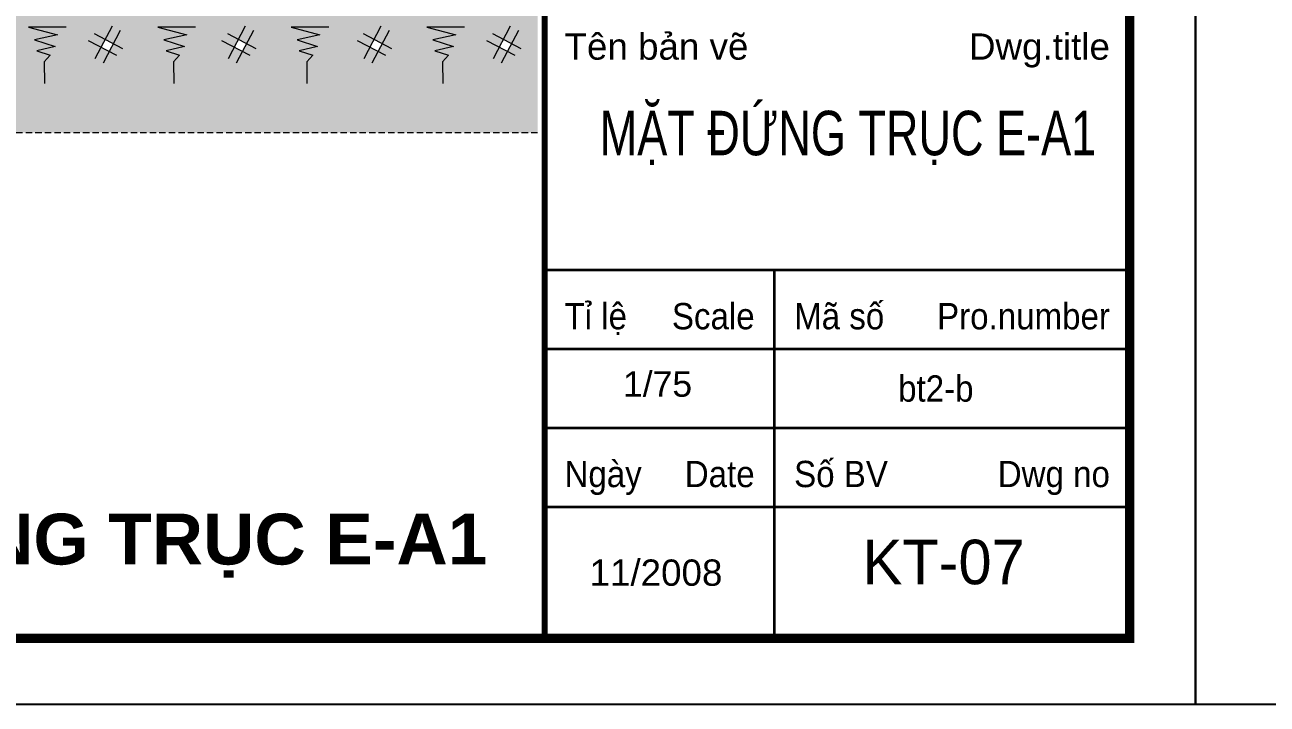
# Model space of a CAD drawing. Header units: millimetres. Extents: x -229618 to 2906, y -178063 to 96806.
# Drawn here: x -193018 to -185690, y -155647 to -151638 of the extents above; entities that cross this region are included whole.
import ezdxf
from ezdxf.enums import TextEntityAlignment as Align

# ---------------------------------------------------------------- set-up
doc = ezdxf.new("R2010")
doc.units = ezdxf.units.MM
doc.header["$LTSCALE"] = 200
doc.header["$MEASUREMENT"] = 0
doc.linetypes.add('DASHED2', pattern=[0.375, 0.25, -0.125])
doc.layers.get('DEFPOINTS').update_dxf_attribs({"linetype": 'CONTINUOUS'})
doc.layers.add('hatch', color=250, linetype='CONTINUOUS', lineweight=5)
doc.layers.add('nho', color=252, linetype='CONTINUOUS', lineweight=15)
doc.layers.add('in', color=203, linetype='CONTINUOUS', lineweight=5, plot=False)
doc.layers.add('KHUNGTEN', color=7, linetype='CONTINUOUS')
doc.layers.add('TEXT', color=33, linetype='CONTINUOUS')
doc.styles.add('Aria H B iso', font='Vharialb_0.ttf')
doc.styles.add('Arial iso', font='vnarial_0.ttf')
doc.styles.add('TEXT1', font='Vhavan_0.ttf', dxfattribs={"height": 200})

# ---------------------------------------------------------------- blocks, each defined once
blk = doc.blocks.new('KhungA3')
at = {"layer": 'DEFPOINTS', "color": 8}
blk.add_lwpolyline([(-3.738, 3.813), (416.305, 3.813), (416.305, 300.813), (-3.738, 300.813)], close=True, dxfattribs=at)
at = {"layer": 'KHUNGTEN', "color": 4}
for points, const_width in [([(7.542, 8.987), (411.131, 8.987), (411.131, 295.639), (7.542, 295.639)], 0.724), ([(365.131, 295.639), (411.131, 295.639), (411.131, 8.987), (365.131, 8.987)], 0.466)]:
    blk.add_lwpolyline(points, close=True, dxfattribs=dict(at, const_width=const_width))
at = {"layer": 'KHUNGTEN', "color": 8, "const_width": 0.207}
for points in [[(365.131, 37.963), (411.131, 37.963)], [(383.19, 37.963), (383.19, 8.987)], [(365.131, 31.754), (411.131, 31.754)], [(365.131, 25.545), (411.131, 25.545)], [(365.131, 19.336), (411.131, 19.336)]]:
    blk.add_lwpolyline(points, dxfattribs=at)
at = {"layer": 'KHUNGTEN', "color": 8, "style": 'Arial iso'}
for s, width, p in [('Tªn b¶n vÏ', 1, (366.683, 54.521)), ('TØ lÖ', 0.9, (366.683, 33.306)), ('M· sè', 0.9, (384.743, 33.306)), ('bt2-b   ', 0.9, (392.92, 27.615)), ('Ngµy', 0.9, (366.683, 20.888)), ('Sè BV', 0.9, (384.743, 20.888))]:
    blk.add_text(s, height=2.0697, dxfattribs=dict(at, width=width)).set_placement(p)
for s, width, p in [('Dwg.title', 1, (409.579, 54.521)), ('Scale', 0.9, (381.638, 33.306)), ('Pro.number', 0.9, (409.579, 33.306)), ('Date', 0.9, (381.638, 20.888)), ('Dwg no', 0.9, (409.579, 20.888))]:
    blk.add_text(s, height=2.0697, dxfattribs=dict(at, width=width)).set_placement(p, align=Align.RIGHT)
at = {"layer": 'KHUNGTEN', "color": 7, "style": 'Arial iso'}
blk.add_text('11/2008', height=2.0697, dxfattribs=at).set_placement((373.877, 14.162), align=Align.MIDDLE_CENTER)
blk = doc.blocks.new('nendat')
at = {"layer": 'hatch', "linetype": 'Continuous'}
for p, q in [((-40.9, 77.9), (60.5, -115.2)), ((7.2, 103.2), (108.6, -90)), ((-56.8, -29.8), (110.3, 57.9)), ((-21.9, -70.2), (145.2, 17.5))]:
    blk.add_line(p, q, dxfattribs=at)

msp = doc.modelspace()

# ---------------------------------------------------------------- hatches: boundary and pattern name
at = {"layer": 'hatch', "linetype": 'DASHED2', "ltscale": 0.75}
h = msp.add_hatch(dxfattribs=at)
h.set_pattern_fill('AR-CONC', color=251, scale=50, style=0)
h.set_pattern_definition([(130, (-189993.8, -152274.86), (-358.63, -31.376), [37.5, -412.5]), (185, (-189993.8, -152274.86), (69.376, 376.096), [30, -330]), (79.5486, (-190023.7, -152277.48), (-289.255, 344.72), [31.87, -350.571]), (133.8158, (-189993.8, -152174.86), (-533.62, -82.76), [56.25, -618.75]), (83.3644, (-190038.3, -152181.76), (-467.331, 487.059), [47.805, -525.856]), (188.816, (-189993.8, -152174.86), (-467.33, 487.06), [45, -495]), (159, (-190043.8, -152199.86), (-298.4535, -201.3094), [37.5, -412.5]), (214, (-190043.8, -152199.86), (-121.658, 362.575), [30, -330]), (108.5486, (-190068.68, -152216.64), (-420.111, 161.265), [31.87, -350.571]), (142.5, (-189993.81, -152274.86), (-6.0799, 166.4469), [0, -326, 0, -335, 0, -331.25]), (172.5, (-189993.81, -152274.86), (-131.5348, 197.2059), [0, -191, 0, -318.5, 0, -126.25]), (212.5, (-189882.31, -152274.86), (-266.9112, -11.2774), [0, -125, 0, -390, 0, -517.5]), (222.5, (-189832.3, -152274.86), (-291.593, 50.0525), [0, -162.5, 0, -259, 0, -367.5])])
h.paths.add_polyline_path([(-203040.4, -151843.6), (-203016.4, -151816.4), (-203040.4, -151808.7), (-203040.4, -151777.4), (-202987.5, -151764.8), (-203040.4, -151748.4), (-203040.4, -151711.8), (-202974, -151696.9), (-203040.4, -151679.3), (-203040.4, -151584.9), (-189993.8, -151584.9), (-189993.8, -152274.9), (-203040.4, -152274.9)])
h.paths.add_polyline_path([(-199518.8, -151795.1), (-199494.6, -151749.1), (-199542.7, -151723.8), (-199566.9, -151769.9)], flags=16)
h.paths.add_polyline_path([(-198804, -151769.9), (-198755.8, -151795.1), (-198731.7, -151749.1), (-198779.8, -151723.8)], flags=16)
h.paths.add_polyline_path([(-200343.4, -151723.8), (-200367.6, -151769.9), (-200319.5, -151795.1), (-200295.3, -151749.1)], flags=16)
h.paths.add_polyline_path([(-197970.2, -151795.1), (-197946.1, -151749.1), (-197994.2, -151723.8), (-198018.4, -151769.9)], flags=16)
h.paths.add_polyline_path([(-201129, -151723.8), (-201153.2, -151769.9), (-201105.1, -151795.1), (-201080.9, -151749.1)], flags=16)
h.paths.add_polyline_path([(-197169.5, -151795.1), (-197145.4, -151749.1), (-197193.5, -151723.8), (-197217.7, -151769.9)], flags=16)
h.paths.add_polyline_path([(-201892, -151723.8), (-201916.1, -151769.9), (-201868, -151795.1), (-201843.8, -151749.1)], flags=16)
h.paths.add_polyline_path([(-196406.6, -151795.1), (-196382.5, -151749.1), (-196430.6, -151723.8), (-196454.7, -151769.9)], flags=16)
h.paths.add_polyline_path([(-202654.9, -151723.8), (-202679.1, -151769.9), (-202630.9, -151795.1), (-202606.8, -151749.1)], flags=16)
h.paths.add_polyline_path([(-195632.7, -151795.1), (-195608.6, -151749.1), (-195656.7, -151723.8), (-195680.8, -151769.9)], flags=16)
h.paths.add_polyline_path([(-194869.8, -151795.1), (-194845.6, -151749.1), (-194893.8, -151723.8), (-194917.9, -151769.9)], flags=16)
h.paths.add_polyline_path([(-194084.2, -151795.1), (-194060, -151749.1), (-194108.2, -151723.8), (-194132.3, -151769.9)], flags=16)
h.paths.add_polyline_path([(-193283.5, -151795.1), (-193259.3, -151749.1), (-193307.5, -151723.8), (-193331.6, -151769.9)], flags=16)
h.paths.add_polyline_path([(-192520.6, -151795.1), (-192496.4, -151749.1), (-192544.5, -151723.8), (-192568.7, -151769.9)], flags=16)
h.paths.add_polyline_path([(-191735, -151795.1), (-191710.8, -151749.1), (-191758.9, -151723.8), (-191783.1, -151769.9)], flags=16)
h.paths.add_polyline_path([(-190934.3, -151795.1), (-190910.1, -151749.1), (-190958.2, -151723.8), (-190982.4, -151769.9)], flags=16)
h.paths.add_polyline_path([(-190171.3, -151795.1), (-190147.2, -151749.1), (-190195.3, -151723.8), (-190219.5, -151769.9)], flags=16)

# ---------------------------------------------------------------- linework, layer by layer
at = {"layer": 'hatch', "color": 251, "linetype": 'DASHED2', "ltscale": 0.75}
msp.add_line((-189993.8, -152274.9), (-216813, -152274.9), dxfattribs=at)
at = {"layer": 'in', "linetype": 'Continuous'}
for points in [[(-217616.4, -155646.6), (-186113.1, -155646.6), (-186113.1, -133371.6), (-217616.4, -133371.6)], [(-186113.1, -155646.6), (-154609.9, -155646.6), (-154609.9, -133371.6), (-186113.1, -133371.6)]]:
    msp.add_lwpolyline(points, close=True, dxfattribs=at)
at = {"layer": 'nho', "linetype": 'Continuous'}
for points in [[(-192774.5, -151651.9), (-192995.7, -151651.9), (-192825.8, -151696.9), (-192960.3, -151727.1), (-192839.4, -151764.8), (-192948.3, -151790.9), (-192868.2, -151816.4), (-192903.5, -151856.4), (-192902.5, -151983.3)], [(-192011.5, -151651.9), (-192232.8, -151651.9), (-192062.9, -151696.9), (-192197.4, -151727.1), (-192076.5, -151764.8), (-192185.4, -151790.9), (-192105.3, -151816.4), (-192140.5, -151856.4), (-192139.5, -151983.3)], [(-191225.9, -151651.9), (-191447.2, -151651.9), (-191277.3, -151696.9), (-191411.8, -151727.1), (-191290.9, -151764.8), (-191399.8, -151790.9), (-191319.7, -151816.4), (-191355, -151856.4), (-191354, -151983.3)], [(-190425.2, -151651.9), (-190646.5, -151651.9), (-190476.6, -151696.9), (-190611.1, -151727.1), (-190490.2, -151764.8), (-190599.1, -151790.9), (-190519, -151816.4), (-190554.3, -151856.4), (-190553.2, -151983.3)]]:
    msp.add_lwpolyline(points, dxfattribs=at)

# ---------------------------------------------------------------- block references
at = {"layer": 'hatch', "linetype": 'Continuous', "xscale": -1}
for p in [(-192496.4, -151749.1), (-191710.8, -151749.1), (-190910.1, -151749.1), (-190147.2, -151749.1)]:
    msp.add_blockref('nendat', p, dxfattribs=at)
at = {"layer": 'KHUNGTEN'}
ref = msp.add_blockref('KhungA3', (-217336, -155932.6), dxfattribs=dict(at, xscale=75, yscale=75, zscale=75.00000000000009))
ref.add_attrib('TENBANVE', '   mÆt ®øng trôc e-a1', dxfattribs={"color": 1, "height": 262.5, "style": 'TEXT1', "width": 0.773155}).set_placement((-189848.5, -152407.6), (-186698.5, -152407.6), align=Align.FIT)
ref.add_attrib('SOBANVE', 'kt-07', dxfattribs={"color": 1, "height": 262.5, "style": 'TEXT1'}).set_placement((-187598.5, -154807.6), align=Align.MIDDLE_CENTER)
ref.add_attrib('TILE', '1/75', dxfattribs={"color": 1, "height": 150, "style": 'Arial iso'}).set_placement((-189286, -153757.6), align=Align.MIDDLE_CENTER)
at = {"layer": 'KHUNGTEN', "xscale": 75, "yscale": 75, "zscale": 75.00000000000009}
msp.add_blockref('KhungA3', (-185832.8, -155932.6), dxfattribs=at)

# ---------------------------------------------------------------- texts
at = {"layer": 'TEXT', "style": 'Aria H B iso'}
msp.add_text('mÆt ®øng trôc e-a1', height=300, dxfattribs=at).set_placement((-190290.4, -154822.4), align=Align.RIGHT)

doc.saveas('drawing.dxf')
